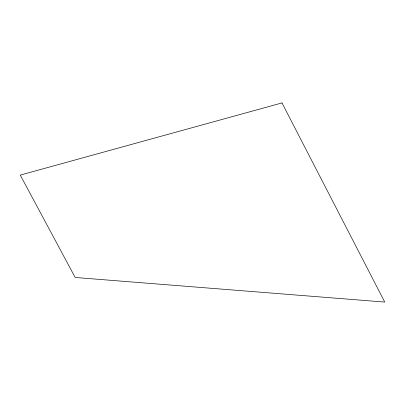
<?xml version="1.0" encoding="UTF-8"?>
<svg xmlns="http://www.w3.org/2000/svg" width="405" height="405" viewBox="0 0 405 405"><rect width="100%" height="100%" fill="white"/><g stroke="black" fill="none" stroke-linecap="round" stroke-linejoin="round"><path stroke-width="0.61" d="M281.991 102.926L20.25 175.092L75.168 277.476L384.75 302.074L281.991 102.926"/></g></svg>
